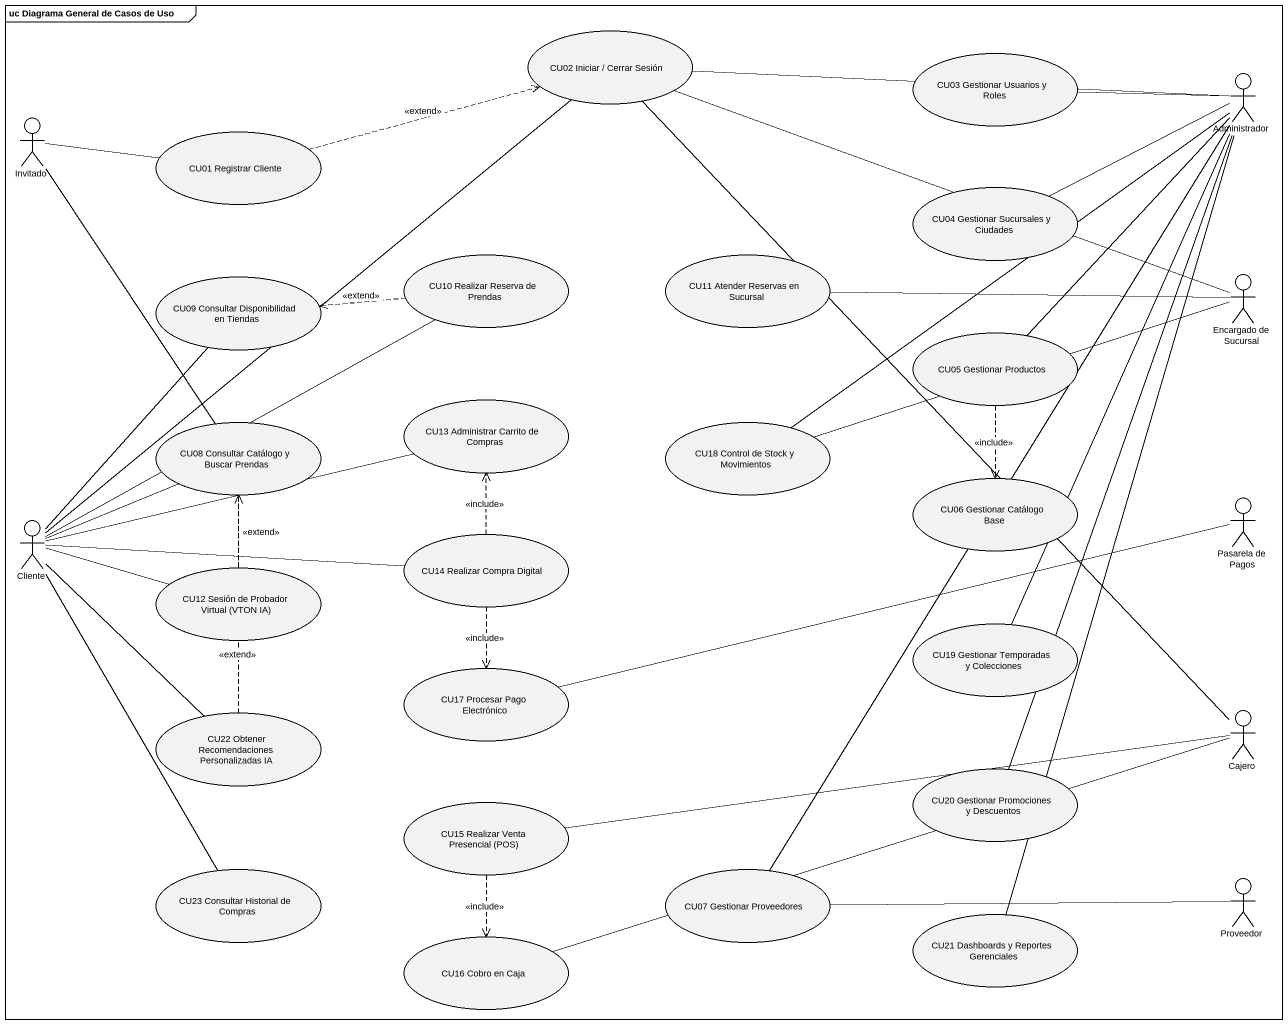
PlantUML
@startuml
mainframe uc Diagrama General de Casos de Uso
usecase "CU02 Iniciar / Cerrar Sesión" as CU02_Iniciar_Cerrar_Sesión
usecase "CU03 Gestionar Usuarios y Roles" as CU03_Gestionar_Usuarios_y
actor Administrador
actor Invitado
usecase "CU01 Registrar Cliente" as CU01_Registrar_Cliente
usecase "CU04 Gestionar Sucursales y Ciudades" as CU04_Gestionar_Sucursales_y
usecase "CU09 Consultar Disponibilidad en Tiendas" as CU09_Consultar
usecase "CU10 Realizar Reserva de Prendas" as CU10_Realizar_Reserva_de
usecase "CU11 Atender Reservas en Sucursal" as CU11_Atender_Reservas_en
actor "Encargado de Sucursal" as Encargado_de_Sucursal
usecase "CU05 Gestionar Productos" as CU05_Gestionar_Productos
usecase "CU08 Consultar Catálogo y Buscar Prendas" as CU08_Consultar_Catálogo_y
usecase "CU13 Administrar Carrito de Compras" as CU13_Administrar_Carrito_de
usecase "CU18 Control de Stock y Movimientos" as CU18_Control_de_Stock_y
usecase "CU06 Gestionar Catálogo Base" as CU06_Gestionar_Catálogo_Base
actor "Pasarela de Pagos" as Pasarela_de_Pagos
actor Cliente
usecase "CU14 Realizar Compra Digital" as CU14_Realizar_Compra_Digital
usecase "CU12 Sesión de Probador Virtual (VTON IA)" as CU12_Sesión_de_Probador
usecase "CU19 Gestionar Temporadas y Colecciones" as CU19_Gestionar_Temporadas_y
usecase "CU17 Procesar Pago Electrónico" as CU17_Procesar_Pago
usecase "CU22 Obtener Recomendaciones Personalizadas IA" as CU22_Obtener
actor Cajero
usecase "CU20 Gestionar Promociones y Descuentos" as CU20_Gestionar_Promociones
usecase "CU15 Realizar Venta Presencial (POS)" as CU15_Realizar_Venta
usecase "CU23 Consultar Historial de Compras" as CU23_Consultar_Historial_de
usecase "CU07 Gestionar Proveedores" as CU07_Gestionar_Proveedores
actor Proveedor
usecase "CU16 Cobro en Caja" as CU16_Cobro_en_Caja
usecase "CU21 Dashboards y Reportes Gerenciales" as CU21_Dashboards_y_Reportes
Administrador -left- CU02_Iniciar_Cerrar_Sesión
Administrador -left- CU03_Gestionar_Usuarios_y
Administrador -left- CU04_Gestionar_Sucursales_y
Administrador -- CU05_Gestionar_Productos
Administrador -- CU18_Control_de_Stock_y
Administrador -- CU19_Gestionar_Temporadas_y
Administrador -- CU20_Gestionar_Promociones
Administrador -- CU07_Gestionar_Proveedores
Administrador -- CU21_Dashboards_y_Reportes
Invitado -right- CU01_Registrar_Cliente
Invitado -- CU08_Consultar_Catálogo_y
CU01_Registrar_Cliente .right.> CU02_Iniciar_Cerrar_Sesión : <<extend>>
CU10_Realizar_Reserva_de .left.> CU09_Consultar : <<extend>>
Encargado_de_Sucursal -left- CU02_Iniciar_Cerrar_Sesión
Encargado_de_Sucursal -left- CU11_Atender_Reservas_en
Encargado_de_Sucursal -left- CU18_Control_de_Stock_y
CU05_Gestionar_Productos ..> CU06_Gestionar_Catálogo_Base : <<include>>
Pasarela_de_Pagos -left- CU17_Procesar_Pago
Cliente -up- CU02_Iniciar_Cerrar_Sesión
Cliente -up- CU09_Consultar
Cliente -up- CU10_Realizar_Reserva_de
Cliente -right- CU08_Consultar_Catálogo_y
Cliente -right- CU13_Administrar_Carrito_de
Cliente -right- CU14_Realizar_Compra_Digital
Cliente -right- CU12_Sesión_de_Probador
Cliente -- CU22_Obtener
Cliente -- CU23_Consultar_Historial_de
CU14_Realizar_Compra_Digital .up.> CU13_Administrar_Carrito_de : <<include>>
CU14_Realizar_Compra_Digital ..> CU17_Procesar_Pago : <<include>>
CU12_Sesión_de_Probador .up.> CU08_Consultar_Catálogo_y : <<extend>>
CU22_Obtener .up.> CU08_Consultar_Catálogo_y : <<extend>>
Cajero -up- CU02_Iniciar_Cerrar_Sesión
Cajero -left- CU15_Realizar_Venta
Cajero -left- CU16_Cobro_en_Caja
CU15_Realizar_Venta ..> CU16_Cobro_en_Caja : <<include>>
Proveedor -left- CU07_Gestionar_Proveedores
@enduml
